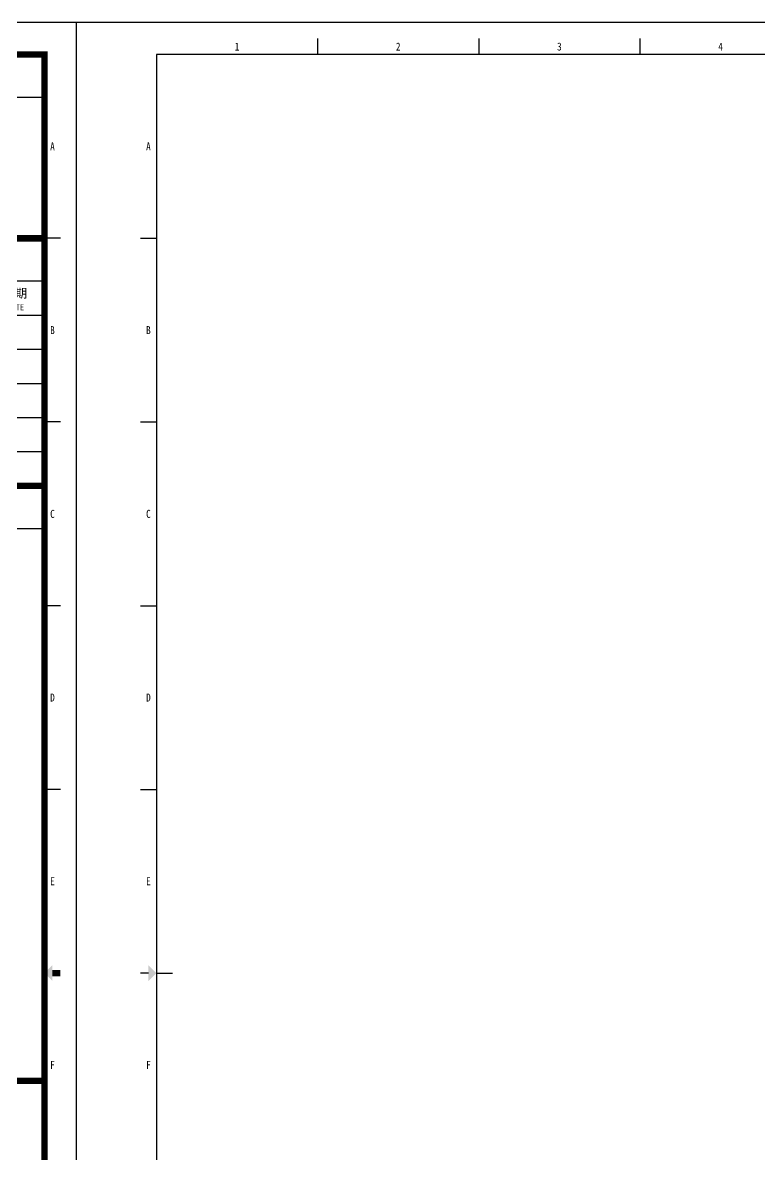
# Model space of a CAD drawing. Extents: x 741202 to 867202, y 603120 to 647617.
# Drawn here: x 802942 to 820191, y 621126 to 647617 of the extents above; entities that cross this region are included whole.
import ezdxf
from ezdxf.enums import TextEntityAlignment as Align

# ---------------------------------------------------------------- set-up
doc = ezdxf.new("R2010")
doc.units = 0
doc.header["$LTSCALE"] = 1000
doc.header["$MEASUREMENT"] = 0
doc.layers.get('0').update_dxf_attribs({"linetype": 'CONTINUOUS'})
doc.layers.add('tk', color=253, linetype='CONTINUOUS')
doc.styles.add('TKZ1', font='SIMHEI.TTF', dxfattribs={"width": 0.7})
doc.styles.add('图签栏', font='SimSun.ttf')

# ---------------------------------------------------------------- blocks, each defined once
blk = doc.blocks.new('图框')
for p, q in [((-58108, -445311), (-142208, -445311)), ((-58108, -504711), (-58108, -445311)), ((-67108, -447645), (-59108, -447645)), ((-67108, -452051), (-59108, -452051)), ((-58608, -452051), (-59108, -452051)), ((-67108, -453385), (-59108, -453385)), ((-67108, -454451), (-59108, -454451)), ((-67108, -455518), (-59108, -455518)), ((-67108, -456585), (-59108, -456585)), ((-67108, -457651), (-59108, -457651)), ((-58608, -457791), (-59108, -457791)), ((-67108, -458718), (-59108, -458718)), ((-67108, -459785), (-59108, -459785)), ((-67108, -461118), (-59108, -461118)), ((-67108, -461118), (-59108, -461118)), ((-58608, -463531), (-59108, -463531)), ((-58608, -469271), (-59108, -469271))]:
    blk.add_line(p, q)
at = {"const_width": 200}
blk.add_lwpolyline([(-59108, -446311), (-139708, -446311), (-139708, -503711), (-59108, -503711)], close=True, dxfattribs=at)
for points in [[(-67108, -452051), (-59108, -452051)], [(-67108, -459785), (-59108, -459785)], [(-58858, -475011), (-58608, -475011)], [(-67108, -478378), (-59108, -478378)], [(-67108, -478378), (-59108, -478378)]]:
    blk.add_lwpolyline(points, dxfattribs=at)
blk.add_solid([(-58858, -475261), (-58858, -474761), (-59108, -475011)])
at = {"style": 'TKZ1', "width": 0.85}
for s, p in [('A', (-58858, -449181)), ('B', (-58858, -454921)), ('C', (-58858, -460661)), ('D', (-58858, -466401)), ('E', (-58858, -472141)), ('F', (-58858, -477881))]:
    blk.add_text(s, height=250, dxfattribs=at).set_placement(p, align=Align.MIDDLE)
at = {"style": '图签栏'}
for s, height, p in [('日期', 282.8, (-60420, -453908)), ('DATE', 188.6, (-60260, -454298))]:
    blk.add_text(s, height=height, dxfattribs=at).set_placement(p)
blk = doc.blocks.new('fasdf')
for p, q in [((405844, 733593), (342844, 733593)), ((342844, 689096), (342844, 733593)), ((348490, 733218), (348490, 732843)), ((352264, 733218), (352264, 732843)), ((356037, 733218), (356037, 732843)), ((405095, 732843), (344716, 732843)), ((344716, 732843), (344716, 689845)), ((344342, 728544), (344716, 728544)), ((344342, 724244), (344716, 724244)), ((344342, 719944), (344716, 719944)), ((344342, 715644), (344716, 715644)), ((344529, 711344), (344342, 711344)), ((344716, 711344), (345091, 711344))]:
    blk.add_line(p, q)
blk.add_solid([(344529, 711157), (344529, 711531), (344716, 711344)])
at = {"style": 'TKZ1', "width": 0.85}
for s, p in [('1', (346603, 733031)), ('2', (350377, 733031)), ('3', (354151, 733031)), ('4', (357924, 733031)), ('A', (344529, 730694)), ('B', (344529, 726394)), ('C', (344529, 722094)), ('D', (344529, 717794)), ('E', (344529, 713494)), ('F', (344529, 709194))]:
    blk.add_text(s, height=187, dxfattribs=at).set_placement(p, align=Align.MIDDLE)

msp = doc.modelspace()

# ---------------------------------------------------------------- block references
at = {"layer": 'tk', "xscale": 0.7491082046180964, "yscale": 0.749108204501681, "zscale": 0.7491082045191118}
msp.add_blockref('图框', (847732, 981204), dxfattribs=at)
at = {"layer": 'tk'}
msp.add_blockref('fasdf', (461358, -85975), dxfattribs=at)

doc.saveas('drawing.dxf')
